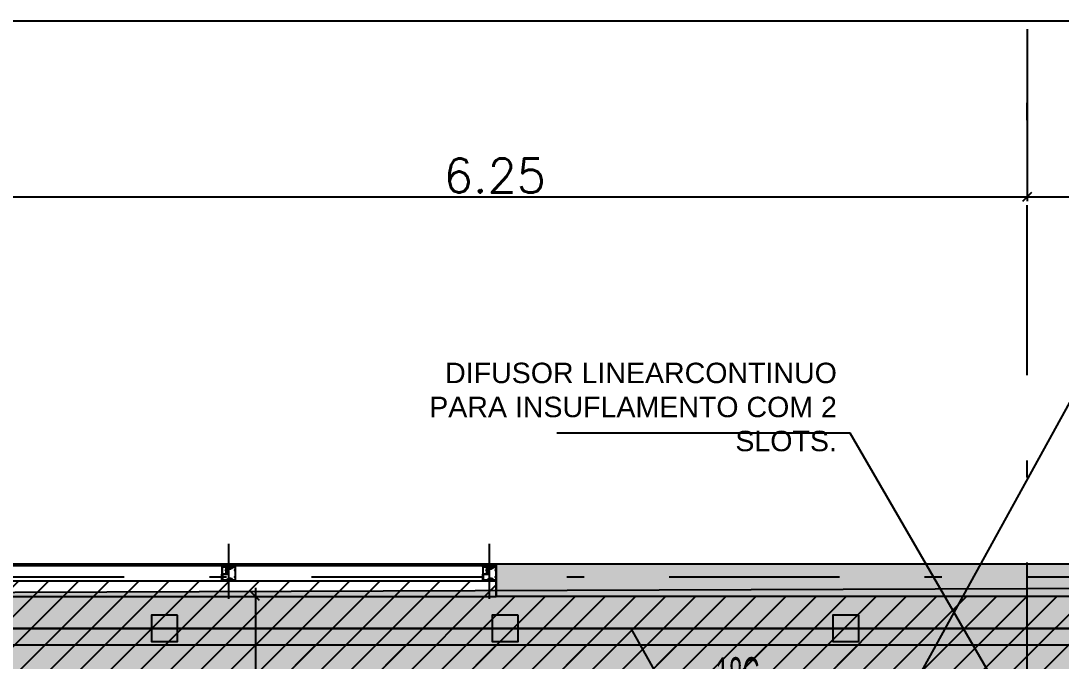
# Model space of a CAD drawing. Header units: millimetres. Extents: x 182 to 575, y -105 to 95.
# Drawn here: x 319.13 to 325.24, y 8.05 to 11.81 of the extents above; entities that cross this region are included whole.
import ezdxf
from ezdxf import colors
from ezdxf.entities.mleader import LeaderData, LeaderLine
from ezdxf.math import Vec2, Vec3

# ---------------------------------------------------------------- set-up
doc = ezdxf.new("R2010")
doc.units = ezdxf.units.MM
doc.header["$MEASUREMENT"] = 0
doc.linetypes.add('DASHDOT', pattern=[1, 0.5, -0.25, 0, -0.25])
doc.linetypes.add('XR_BL2_AND_MON-REV15$0$DASHDOT', pattern=[1, 0.5, -0.25, 0, -0.25])
for name, color, linetype in [('ar condicionado', 160, 'Continuous'), ('auxiliar eletrica', 1, 'Continuous'), ('base', 253, 'Continuous'), ('construir', 10, 'Continuous'), ('Cota Nivel', 1, 'Continuous'), ('EIXOS', 31, 'DASHDOT'), ('FORRO', 253, 'Continuous'), ('LUMINOTECNICA', 170, 'Continuous'), ('XR_BL2_AND_MON-REV15$0$EIXOS_PERFIL', 181, 'XR_BL2_AND_MON-REV15$0$DASHDOT')]:
    doc.layers.add(name, color=color, linetype=linetype)
doc.layers.add('eletroduto eletrica', color=152, linetype='EL', lineweight=30)
doc.layers.add('TEXTO ELETRICA', color=2, linetype='Continuous', lineweight=20)
doc.styles.add('ARIAL', font='arial.ttf')
doc.styles.add('SIMPLEX', font='simplex', dxfattribs={"height": 0.2})
doc.styles.get("Standard").update_dxf_attribs({"font": 'romans.shx'})
doc.styles.add('TECNO', font='technic_.ttf', dxfattribs={"width": 0.7})
doc.linetypes.add('EL', pattern='A,0.5,-0.2,["EL",Standard,S=0.1,R=0,X=-0.08,Y=-0.05],-0.175', length=0.875)
doc.dimstyles.new('SA-25', dxfattribs={"dimtxt": 0.05, "dimasz": 0.05, "dimexe": 0.025, "dimexo": 0.05, "dimgap": 0.025, "dimtad": 1, "dimzin": 4, "dimdsep": 46, "dimtxsty": 'SIMPLEX', "dimblk": 'OBLIQUE', "dimcen": 0.025, "dimdle": 0.05, "dimclrt": 2, "dimaunit": 1, "dimadec": 3, "dimazin": 0, "dimtfac": 1, "dimtofl": 0, "dimtmove": 0, "dimatfit": 3, "dimldrblk": 'OPEN30', "dimfxl": 1, "dimtolj": 1, "dimtzin": 0, "dimarcsym": 0})

# ---------------------------------------------------------------- blocks, each defined once
blk = doc.blocks.new('XR_BL2_AND_MON-REV15$0$PERFIL_UNIT_ALCOA')
at = {"color": 1}
for p, q in [((-32.9, 82.7), (-31.8, 82.7)), ((-32.9, 75.7), (-32.9, 82.7)), ((-31.8, 75.7), (-32.9, 75.7)), ((-31.6, 79.7), (-31.6, 78.8)), ((-30.9, 79.7), (-31.6, 79.7)), ((-31.6, 78.8), (-30.9, 78.8)), ((-30.9, 81.8), (-30.9, 79.7)), ((-30.9, 78.8), (-30.9, 76.6)), ((-6.8, 94.7), (-9.4, 94.7)), ((-6.8, 94.7), (-9.4, 94.7)), ((-9.2, 91.6), (-5.5, 91.9)), ((-8, 95.9), (-7, 96.9)), ((-8, 96.3), (-7.5, 96.9)), ((-8, 96.7), (-7.9, 96.9)), ((-8, 95.9), (-7, 96.9)), ((-8, 96.3), (-7.5, 96.9)), ((-8, 96.7), (-7.9, 96.9)), ((-6.9, 95.7), (-8, 96.8)), ((-6.9, 95.7), (-8, 96.8)), ((-7.3, 95.7), (-8, 96.4)), ((-7.3, 95.7), (-8, 96.4)), ((-7.7, 95.7), (-8, 95.9)), ((-7.7, 95.7), (-8, 95.9)), ((-7.8, 95.7), (-6.6, 96.9)), ((-7.8, 95.7), (-6.6, 96.9)), ((-5.5, 94.7), (-7.7, 96.9)), ((-5.5, 94.7), (-7.7, 96.9)), ((-7.4, 95.7), (-6.2, 96.9)), ((-7.4, 95.7), (-6.2, 96.9)), ((-5.1, 94.7), (-7.2, 96.9)), ((-5.1, 94.7), (-7.2, 96.9)), ((-7, 95.7), (-5.8, 96.9)), ((-7, 95.7), (-5.8, 96.9)), ((-4.7, 94.7), (-6.8, 96.9)), ((-6.8, 95), (-4.9, 96.9)), ((-6.8, 95.4), (-5.3, 96.9)), ((-4.7, 94.7), (-6.8, 96.9)), ((-6.8, 95), (-4.9, 96.9)), ((-6.8, 95.4), (-5.3, 96.9)), ((-6.8, 94.7), (-6.8, 95.7)), ((-6.8, 94.7), (-6.8, 95.7)), ((-6, 94.7), (-6.8, 95.6)), ((-6, 94.7), (-6.8, 95.6)), ((-6.4, 94.7), (-6.8, 95.1)), ((-6.4, 94.7), (-6.8, 95.1)), ((-3.9, 94.7), (-6.8, 94.7)), ((-3.9, 94.7), (-6.8, 94.7)), ((-6.6, 94.7), (-4.5, 96.9)), ((-6.6, 94.7), (-4.5, 96.9)), ((-4.3, 94.7), (-6.4, 96.9)), ((-4.3, 94.7), (-6.4, 96.9)), ((-6.2, 94.7), (-4.1, 96.9)), ((-6.2, 94.7), (-4.1, 96.9)), ((-3.9, 94.8), (-6, 96.9)), ((-3.9, 94.8), (-6, 96.9)), ((-5.8, 94.7), (-3.6, 96.9)), ((-5.8, 94.7), (-3.6, 96.9)), ((-3.9, 95.3), (-5.6, 96.9)), ((-3.9, 95.3), (-5.6, 96.9)), ((-5.5, 91.9), (-1.4, 91.9)), ((-5.3, 94.7), (-3.2, 96.9)), ((-5.3, 94.7), (-3.2, 96.9)), ((-3.9, 95.7), (-5.1, 96.9)), ((-3.9, 95.7), (-5.1, 96.9)), ((-4.9, 94.7), (-2.8, 96.9)), ((-4.9, 94.7), (-2.8, 96.9)), ((-3.5, 95.7), (-4.7, 96.9)), ((-3.5, 95.7), (-4.7, 96.9)), ((-4.5, 94.7), (-3.9, 95.3)), ((-4.5, 94.7), (-3.9, 95.3)), ((-3.1, 95.7), (-4.3, 96.9)), ((-3.1, 95.7), (-4.3, 96.9)), ((-4.1, 94.7), (-3.9, 94.9)), ((-4.1, 94.7), (-3.9, 94.9)), ((-2.8, 95.8), (-3.9, 96.9)), ((-2.8, 95.8), (-3.9, 96.9)), ((-3.9, 95.7), (-3.9, 94.7)), ((-3.9, 95.7), (-3.9, 94.7)), ((-1.7, 94.7), (-3.9, 94.7)), ((-1.7, 94.7), (-3.9, 94.7)), ((-3.6, 95.7), (-2.8, 96.5)), ((-3.6, 95.7), (-2.8, 96.5)), ((-2.8, 96.2), (-3.4, 96.9)), ((-2.8, 96.2), (-3.4, 96.9)), ((-3.2, 95.7), (-2.8, 96)), ((-3.2, 95.7), (-2.8, 96)), ((-2.8, 96.6), (-3, 96.9)), ((-2.8, 96.6), (-3, 96.9)), ((38.8, 81.8), (38.8, 79.7)), ((38.8, 79.7), (39.5, 79.7)), ((38.8, 78.8), (38.8, 76.6)), ((39.5, 78.8), (38.8, 78.8)), ((39.5, 79.7), (39.5, 78.8)), ((40.8, 82.7), (39.7, 82.7)), ((39.7, 75.7), (40.8, 75.7)), ((40.8, 75.7), (40.8, 82.7)), ((-33.6, 19), (-33.6, 13.4)), ((-33.6, 13.4), (-15.2, 13.4)), ((-32.9, 42.7), (-31.8, 42.7)), ((-32.9, 35.7), (-32.9, 42.7)), ((-31.8, 35.7), (-32.9, 35.7)), ((-31.6, 39.6), (-31.6, 38.8)), ((-30.9, 39.6), (-31.6, 39.6)), ((-31.6, 38.8), (-30.9, 38.8)), ((-30.9, 41.8), (-30.9, 39.6)), ((-30.9, 38.8), (-30.9, 36.6)), ((-15.2, 19.2), (-21.3, 19.2)), ((-15.2, 19.2), (-21.3, 19.2)), ((-21.3, 13.4), (-15.2, 13.4)), ((-18.6, 19.2), (-12.9, 19.2)), ((-15.2, 19.2), (-15.2, 13.4)), ((-6.8, 23.7), (-9.4, 23.7)), ((-6.8, 23.7), (-9.4, 23.7)), ((-9.2, 26.8), (-5.5, 26.5)), ((-6.9, 22.8), (-8, 21.7)), ((-7.3, 22.8), (-8, 22.1)), ((-7.7, 22.8), (-8, 22.5)), ((-6.9, 22.8), (-8, 21.7)), ((-7.3, 22.8), (-8, 22.1)), ((-7.7, 22.8), (-8, 22.5)), ((-8, 22.6), (-7, 21.6)), ((-8, 22.6), (-7, 21.6)), ((-8, 22.1), (-7.5, 21.6)), ((-8, 22.1), (-7.5, 21.6)), ((-8, 21.7), (-7.9, 21.6)), ((-8, 21.7), (-7.9, 21.6)), ((-7.8, 22.8), (-6.6, 21.6)), ((-7.8, 22.8), (-6.6, 21.6)), ((-5.5, 23.7), (-7.7, 21.6)), ((-5.5, 23.7), (-7.7, 21.6)), ((-7.4, 22.8), (-6.2, 21.6)), ((-7.4, 22.8), (-6.2, 21.6)), ((-5.1, 23.7), (-7.2, 21.6)), ((-5.1, 23.7), (-7.2, 21.6)), ((-7, 22.8), (-5.8, 21.6)), ((-7, 22.8), (-5.8, 21.6)), ((-3.9, 23.7), (-6.8, 23.7)), ((-6.8, 23.7), (-6.8, 22.8)), ((-3.9, 23.7), (-6.8, 23.7)), ((-6.8, 23.7), (-6.8, 22.8)), ((-4.7, 23.7), (-6.8, 21.6)), ((-6, 23.7), (-6.8, 22.9)), ((-6.4, 23.7), (-6.8, 23.3)), ((-4.7, 23.7), (-6.8, 21.6)), ((-6, 23.7), (-6.8, 22.9)), ((-6.4, 23.7), (-6.8, 23.3)), ((-6.8, 23.5), (-4.9, 21.6)), ((-6.8, 23.5), (-4.9, 21.6)), ((-6.8, 23), (-5.3, 21.6)), ((-6.8, 23), (-5.3, 21.6)), ((-6.6, 23.7), (-4.5, 21.6)), ((-6.6, 23.7), (-4.5, 21.6)), ((-4.3, 23.7), (-6.4, 21.6)), ((-4.3, 23.7), (-6.4, 21.6)), ((-6.2, 23.7), (-4.1, 21.6)), ((-6.2, 23.7), (-4.1, 21.6)), ((-3.9, 23.6), (-6, 21.6)), ((-3.9, 23.6), (-6, 21.6)), ((-5.8, 23.7), (-3.6, 21.6)), ((-5.8, 23.7), (-3.6, 21.6)), ((-3.9, 23.2), (-5.6, 21.6)), ((-3.9, 23.2), (-5.6, 21.6)), ((-5.5, 26.5), (-1.4, 26.6)), ((-5.3, 23.7), (-3.2, 21.6)), ((-5.3, 23.7), (-3.2, 21.6)), ((-3.9, 22.8), (-5.1, 21.6)), ((-3.9, 22.8), (-5.1, 21.6)), ((-4.9, 23.7), (-2.8, 21.6)), ((-4.9, 23.7), (-2.8, 21.6)), ((-3.5, 22.8), (-4.7, 21.6)), ((-3.5, 22.8), (-4.7, 21.6)), ((-4.5, 23.7), (-3.9, 23.2)), ((-4.5, 23.7), (-3.9, 23.2)), ((-3.1, 22.8), (-4.3, 21.6)), ((-3.1, 22.8), (-4.3, 21.6)), ((-4.1, 23.7), (-3.9, 23.6)), ((-4.1, 23.7), (-3.9, 23.6)), ((-3.9, 22.8), (-3.9, 23.7)), ((-3.9, 22.8), (-3.9, 23.7)), ((-1.7, 23.7), (-3.9, 23.7)), ((-1.7, 23.7), (-3.9, 23.7)), ((-2.8, 22.7), (-3.9, 21.6)), ((-2.8, 22.7), (-3.9, 21.6)), ((-3.6, 22.8), (-2.8, 22)), ((-3.6, 22.8), (-2.8, 22)), ((-0.4, 19.2), (-3.5, 4.3)), ((-3.5, 13.3), (-3.5, 3.3)), ((-3.5, 8.3), (-3.5, 4.3)), ((-2.8, 22.3), (-3.4, 21.6)), ((-2.8, 22.3), (-3.4, 21.6)), ((-3.2, 22.8), (-2.8, 22.4)), ((-3.2, 22.8), (-2.8, 22.4)), ((-2.8, 21.8), (-3, 21.6)), ((-2.8, 21.8), (-3, 21.6)), ((10, 19.2), (-0.4, 19.2)), ((9.2, 26.6), (9.1, 25.9)), ((9.1, 25.9), (9.1, 25.9)), ((9.2, 26.6), (9.2, 26.6)), ((18, 26.9), (9.5, 26.9)), ((9.5, 26.9), (9.5, 26.9)), ((9.5, 25.1), (9.5, 25.1)), ((9.5, 25.1), (9.5, 24.2)), ((9.5, 24.2), (9.5, 24.2)), ((9.6, 19.2), (12.8, 4.3)), ((16.6, 24.9), (9.8, 25.4)), ((9.8, 25.4), (9.8, 25.4)), ((9.8, 23.9), (9.8, 23.9)), ((9.8, 23.9), (11.8, 23.9)), ((10.1, 25.9), (10.1, 25.9)), ((10.1, 25.9), (16.7, 25.4)), ((11.5, 22.5), (11.5, 22.5)), ((11.5, 22.5), (12, 21.4)), ((12.1, 22.7), (11.7, 22.7)), ((11.7, 22.7), (11.7, 22.7)), ((11.8, 39.3), (26.5, 39.3)), ((12, 21.4), (12, 21.4)), ((12.1, 23.6), (12.1, 22.7)), ((12.1, 22.7), (12.1, 22.7)), ((12.2, 21.2), (12.2, 21.2)), ((12.2, 21.2), (15.1, 21.2)), ((12.7, 41.8), (12.7, 41.8)), ((12.7, 41.8), (12.7, 39.8)), ((12.7, 39.8), (13.5, 39.8)), ((13.5, 38.9), (12.7, 38.9)), ((12.7, 38.9), (12.7, 36.9)), ((12.7, 36.9), (12.7, 36.9)), ((12.8, 13.3), (12.8, 3.3)), ((12.8, 8.3), (12.8, 4.3)), ((14.6, 42.6), (13.5, 42.6)), ((13.5, 42.6), (13.5, 42.6)), ((13.5, 39.8), (13.5, 38.9)), ((13.5, 36.1), (13.5, 36.1)), ((13.5, 36.1), (14.6, 36.1)), ((14.6, 36.1), (14.6, 42.6)), ((14.6, 40.3), (15.2, 40.3)), ((14.6, 38.4), (15, 38.4)), ((15, 38.4), (15.2, 40.9)), ((15, 38.4), (15.5, 37.8)), ((15.1, 21.2), (15.1, 21.2)), ((15.2, 40.9), (15.8, 40.3)), ((15.2, 22.7), (15.2, 23.6)), ((15.6, 22.7), (15.2, 22.7)), ((15.2, 22.7), (15.2, 22.7)), ((15.3, 21.4), (15.8, 22.5)), ((15.3, 21.4), (15.3, 21.4)), ((15.5, 37.8), (15.8, 40.3)), ((15.5, 23.9), (18, 23.9)), ((15.6, 38.4), (16.2, 38.4)), ((15.6, 22.7), (15.6, 22.7)), ((15.8, 40.3), (16.3, 40.3)), ((15.8, 22.5), (15.8, 22.5)), ((16.2, 38.4), (16.4, 40.9)), ((16.2, 38.4), (16.7, 37.8)), ((16.4, 40.9), (16.9, 40.3)), ((16.6, 24.9), (16.6, 24.9)), ((16.7, 37.8), (16.9, 40.3)), ((16.7, 38.4), (17.3, 38.4)), ((16.7, 25.4), (16.7, 25.4)), ((16.8, 25.2), (16.8, 25.2)), ((16.8, 25.2), (16.8, 25.1)), ((16.8, 25.1), (16.8, 25.1)), ((16.9, 40.3), (17.5, 40.3)), ((17.3, 38.4), (17.5, 40.9)), ((17.3, 38.4), (17.8, 37.8)), ((17.5, 40.9), (18, 40.3)), ((17.8, 37.8), (18, 40.3)), ((17.9, 38.4), (18.4, 38.4)), ((18, 40.3), (18.6, 40.3)), ((18, 26.9), (18, 26.9)), ((18, 23.9), (18, 23.9)), ((18.3, 24.2), (18.3, 26.6)), ((18.3, 26.6), (18.3, 26.6)), ((18.3, 24.2), (18.3, 24.2)), ((18.4, 38.4), (18.7, 40.9)), ((18.4, 38.4), (18.9, 37.8)), ((18.7, 40.9), (19.2, 40.3)), ((18.9, 37.8), (19.2, 40.3)), ((19, 38.4), (19.1, 38.4)), ((19, 38.4), (19.4, 38.4)), ((19.2, 40.3), (19.2, 40.3)), ((19.2, 40.3), (19.6, 40.3)), ((19.4, 38.4), (19.6, 40.9)), ((19.4, 38.4), (19.9, 37.8)), ((19.6, 40.9), (20.2, 40.3)), ((19.9, 37.8), (20.2, 40.3)), ((20, 38.4), (20.6, 38.4)), ((20.2, 40.3), (20.7, 40.3)), ((20.6, 38.4), (20.8, 40.9)), ((20.6, 38.4), (21.1, 37.8)), ((20.8, 40.9), (21.3, 40.3)), ((21.1, 37.8), (21.3, 40.3)), ((21.1, 38.4), (21.7, 38.4)), ((21.3, 40.3), (21.9, 40.3)), ((21.7, 38.4), (21.9, 40.9)), ((21.7, 38.4), (22.2, 37.8)), ((21.9, 40.9), (22.4, 40.3)), ((22.2, 37.8), (22.4, 40.3)), ((22.3, 38.4), (22.8, 38.4)), ((22.4, 40.3), (23, 40.3)), ((22.8, 38.4), (23.1, 40.9)), ((22.8, 38.4), (23.4, 37.8)), ((23.1, 40.9), (23.6, 40.3)), ((23.4, 37.8), (23.6, 40.3)), ((23.4, 38.4), (23.5, 38.4)), ((23.6, 40.3), (23.6, 40.3)), ((24, 38.8), (24.1, 39.9)), ((24.4, 19.2), (24.4, 13.4)), ((30.6, 13.4), (24.4, 13.4)), ((42.9, 13.4), (24.4, 13.4)), ((26.2, 19.2), (32.3, 19.2)), ((26.2, 19.2), (44.6, 19.2)), ((42.9, 19), (42.9, 13.4))]:
    blk.add_line(p, q, dxfattribs=at)
for points in [[(-33.3, 19.2), (-0.4, 19.2), (-0.4, 19.2), (-0.4, 23.8), (-0.4, 23.8), (-3.4, 23.8, 1), (-3.4, 22.8), (-2.6, 22.8), (-2.6, 21.5), (-8.2, 21.5), (-8.2, 22.8), (-7.4, 22.8, 1), (-7.4, 23.8), (-10.4, 23.8), (-10.4, 22.9, -0.414214), (-12.4, 20.9), (-31.7, 20.9, -0.414214), (-33.7, 22.9), (-33.7, 95.5, -0.414214), (-31.7, 97.5), (-10.4, 97.5), (-10.4, 97.5), (-10.4, 95.4), (-10.4, 95.4, 0.419197), (-9.6, 94.6), (-7.4, 94.6, 1.022616), (-7.4, 95.6), (-8.2, 95.6), (-8.2, 96.9), (-2.6, 96.9), (-2.6, 95.6), (-3.4, 95.6, 1), (-3.4, 94.6), (-0.4, 94.6), (-0.4, 94.6), (-0.4, 99.2), (-35.4, 99.2), (-35.4, 99.2), (-35.4, 17.6, 0.414214), (-35, 17.2), (-34.1, 17.2, 0.414214), (-33.7, 17.6), (-33.7, 18.8, -0.414214), (-33.3, 19.2)], [(39.9, 96.5), (13.8, 96.5, 0.414214), (11.8, 94.5), (11.8, 91.1, -0.414214), (10.1, 89.4), (-3.5, 89.4), (-3.5, 86.4), (-5.3, 86.4), (-5.3, 89.4), (-13.1, 88.7, -1.000008), (-13.3, 90.9), (-5.4, 91.6), (-5.4, 91.6), (9.6, 91.6), (9.6, 98.8, -0.414214), (10, 99.2), (44.2, 99.2, -0.414214), (44.6, 98.8), (44.6, 62.6, -0.406616), (44.2, 62.2), (17.9, 62.2, 0.414214), (17.5, 61.8), (17.5, 27.3, -0.414214), (17.1, 26.9), (-5.4, 26.9), (-13, 27.5, -1.000008), (-12.8, 30.3), (-5.3, 29.7), (-5.3, 32.7), (-3.5, 32.7), (-3.5, 29.7), (12.8, 29.7, 0.414214), (14.8, 31.7), (14.8, 64.5, -0.414214), (15.2, 64.9), (39.9, 64.9, 0.414214), (41.9, 66.9), (41.9, 94.5, 0.414214), (39.9, 96.5)], [(18.6, 55.6), (18.6, 30.3), (18.2, 30.3, 1), (18.2, 28.8), (18.6, 28.8), (18.6, 23.8), (15.7, 23.8, 0.414173), (15.3, 23.4), (15.3, 22.8), (16.1, 22.8, -0.585709), (16.4, 22.2), (15.7, 21, -0.26127), (15.3, 20.8), (11.9, 20.8, -0.253886), (11.6, 21), (10.8, 22.2, -0.595041), (11.1, 22.8), (11.9, 22.8), (11.9, 23.4, 0.414173), (11.5, 23.8), (10, 23.8, 0.414214), (9.6, 23.4), (9.6, 19.6, 0.414214), (10, 19.2), (44.2, 19.2, 0.414214), (44.6, 19.6), (44.6, 61.7, 0.414214), (44.2, 62.1), (19, 62.1, 0.414214), (18.6, 61.7), (18.6, 57.1), (18.2, 57.1, 1), (18.2, 55.6), (18.6, 55.6)], [(12.7, 22), (12.7, 23.7), (12.7, 23.7, -0.414214), (12.9, 23.9), (12.9, 23.9), (14.4, 23.9), (14.4, 23.9, -0.414214), (14.6, 23.7), (14.6, 23.7), (14.6, 22), (14.6, 22, -0.414214), (14.4, 21.9), (14.4, 21.9), (12.9, 21.9), (12.9, 21.9, -0.414214), (12.7, 22)], [(19.7, 22.3), (18.5, 22.3, 0.414214), (18.1, 21.9), (18.1, 21.1, 0.414214), (18.5, 20.7), (43.1, 20.7), (43.1, 60.6), (20.1, 60.6), (20.1, 22.7, -0.414214), (19.7, 22.3)]]:
    blk.add_lwpolyline(points, format="xyb", dxfattribs=at)
for points in [[(-6.8, 95.7), (-8, 95.7), (-8, 96.9), (-2.8, 96.9), (-2.8, 95.7), (-3.9, 95.7)], [(-6.8, 95.7), (-8, 95.7), (-8, 96.9), (-2.8, 96.9), (-2.8, 95.7), (-3.9, 95.7)], [(-6.8, 22.8), (-8, 22.8), (-8, 21.6), (-2.8, 21.6), (-2.8, 22.8), (-3.9, 22.8)], [(-6.8, 22.8), (-8, 22.8), (-8, 21.6), (-2.8, 21.6), (-2.8, 22.8), (-3.9, 22.8)]]:
    blk.add_lwpolyline(points, dxfattribs=at)
for centre, radius, start, end in [((-31.8, 81.8), 0.869, 0, 90), ((-31.8, 76.6), 0.869, 270, 0), ((-9.2, 93.2), 1.57, 97.37761, 269.71703), ((-1.6, 93.3), 1.44, 277.41154, 92.3804), ((39.7, 81.8), 0.869, 90, 180), ((39.7, 76.6), 0.869, 180, 270), ((-31.8, 41.8), 0.869, 0, 90), ((-31.8, 36.6), 0.869, 270, 0), ((-9.2, 25.3), 1.57, 90.28297, 262.62239), ((-1.6, 25.1), 1.44, 267.6196, 82.58846), ((9.6, 25.9), 0.5, 173.08024, 359.99995), ((9.5, 26.6), 0.3, 90.00022, 173.07636), ((9.8, 25.1), 0.3, 86.92056, 179.9979), ((9.8, 24.2), 0.3, 180, 270), ((11.7, 22.5), 0.184, 90, 194.99982), ((11.8, 23.6), 0.3, 360, 90), ((12.2, 21.4), 0.184, 202.01916, 270), ((15.1, 21.4), 0.184, 270, 337.9776), ((15.5, 23.6), 0.3, 90, 180), ((15.6, 22.5), 0.184, 344.99746, 90), ((16.6, 25.1), 0.2, 266.92251, 0), ((16.6, 25.2), 0.2, 0, 86.45616), ((18, 26.6), 0.3, 0, 90), ((18, 24.2), 0.3, 270, 0)]:
    blk.add_arc(centre, radius, start, end, dxfattribs=at)
at = {"color": 1, "extrusion": (0, 0, -1)}
for centre, major_axis in [((13.5, 41.8), (0.573, -0.573)), ((13.5, 36.9), (0.573, 0.573))]:
    blk.add_ellipse(centre, major_axis=major_axis, ratio=1, start_param=2.356194, end_param=3.926991, dxfattribs=at)
at = {"color": 1}
for points, knots in [([(25, 39.3), (24.9, 39.3), (24.8, 39.3), (24.8, 39.3), (24.7, 39.3), (24.7, 39.2), (24.6, 39.2), (24.6, 39.1), (24.6, 39.1), (24.5, 39.1), (24.4, 39.1), (24.4, 39), (24.3, 39), (24.3, 39), (24.3, 39), (24.2, 38.9), (24.2, 38.9), (24.1, 38.9), (24.1, 38.9), (24, 38.8), (24, 38.8), (23.9, 38.8), (23.9, 38.7), (23.8, 38.7), (23.8, 38.7), (23.7, 38.6), (23.7, 38.6), (23.5, 38.5), (23.5, 38.4), (23.5, 38.4), (23.5, 38.4), (23.4, 38.2), (23.4, 38.2), (23.4, 38.2)], [0, 0, 0, 0, 0.051439, 0.072585, 0.094945, 0.148925, 0.177318, 0.208117, 0.229263, 0.263962, 0.286322, 0.316684, 0.341831, 0.370224, 0.385176, 0.410323, 0.432683, 0.466448, 0.484229, 0.519793, 0.54494, 0.583668, 0.608815, 0.635405, 0.653187, 0.684808, 0.766724, 0.798345, 0.829966, 0.855113, 0.870066, 0.927124, 1, 1, 1, 1]), ([(25, 39.3), (24.9, 39.4), (24.7, 39.6), (24.7, 39.6), (24.6, 39.6), (24.6, 39.7), (24.5, 39.7), (24.5, 39.7), (24.4, 39.8), (24.4, 39.8), (24.3, 39.9), (24.3, 39.9), (24.2, 39.9), (24.1, 40), (24, 40), (24, 40), (23.9, 40), (23.8, 40), (23.7, 40.1), (23.7, 40.2), (23.7, 40.3), (23.6, 40.3), (23.6, 40.3), (23.5, 40.4), (23.5, 40.4)], [0, 0, 0, 0, 0.07678, 0.102261, 0.156401, 0.18506, 0.227914, 0.244954, 0.311716, 0.342019, 0.377118, 0.407421, 0.432902, 0.525013, 0.566753, 0.587018, 0.625497, 0.657854, 0.688156, 0.805193, 0.825457, 0.896684, 0.922166, 1, 1, 1, 1])]:
    blk.add_open_spline(points, degree=3, knots=knots, dxfattribs=at)
at = {"layer": 'XR_BL2_AND_MON-REV15$0$EIXOS_PERFIL', "linetype": 'ByBlock', "ltscale": 0.1}
blk.add_line((4.6, 206.7), (4.6, -114.6), dxfattribs=at)
blk = doc.blocks.new('XR_BL2_AND_MON-REV15$0$A$C10B331E6')
at = {"layer": 'base'}
for p, q in [((-0.1499, 0), (-0.1499, -9.3133, 2.33)), ((-0.06, 0, 197.496), (-0.06, -9.3133, 199.826)), ((-0.0499, 0, 179.8525), (-0.0499, -9.3133, 199.826))]:
    blk.add_line(p, q, dxfattribs=at)
at = {"layer": 'base', "linetype": 'ByBlock', "ltscale": 0.1, "xscale": -0.001000000000203727, "yscale": 0.001000000000203727, "zscale": 0.0009999999999763531, "rotation": 90}
for p in [(-0.0466, -0.0354, 197.496), (-0.0466, -1.5662)]:
    blk.add_blockref('XR_BL2_AND_MON-REV15$0$PERFIL_UNIT_ALCOA', p, dxfattribs=at)
blk = doc.blocks.new('_Oblique')
at = {"color": 0, "linetype": 'ByBlock', "lineweight": -2}
blk.add_line((-0.5, -0.5), (0.5, 0.5), dxfattribs=at)
blk = doc.blocks.new('*D63')
at = {"layer": 'Defpoints', "color": 0, "transparency": 16777216}
for p in [(317.2669, 8.4316, 195.166), (319.2151, 5.9082), (320.5094, 5.9082)]:
    blk.add_point(p, dxfattribs=at)
at = {"layer": 'FORRO', "color": 0, "lineweight": -2, "transparency": 16777216}
for p, q in [((317.3169, 8.4316), (320.5344, 8.4316)), ((320.5094, 8.4816), (320.5094, 5.8582)), ((319.2651, 5.9082), (320.5344, 5.9082))]:
    blk.add_line(p, q, dxfattribs=at)
at = {"layer": 'FORRO', "color": 0, "lineweight": -2, "transparency": 16777216, "xscale": 0.05, "yscale": 0.05, "zscale": 0.05}
for p, rotation in [((320.5094, 8.4316), 90), ((320.5094, 5.9082), 270)]:
    blk.add_blockref('_Oblique', p, dxfattribs=dict(at, rotation=rotation))
at = {"layer": 'FORRO', "color": 2, "transparency": 16777216, "insert": (320.3844, 7.1699), "char_height": 0.2, "attachment_point": 5, "rotation": 90, "style": 'SIMPLEX'}
blk.add_mtext('\\A1;2.52', dxfattribs=at)
blk = doc.blocks.new('_Open30')
at = {"color": 0, "linetype": 'ByBlock', "lineweight": -2}
for p, q in [((-1, 0.27), (0, 0)), ((0, 0), (-1, -0.27)), ((0, 0), (-1, 0))]:
    blk.add_line(p, q, dxfattribs=at)
blk = doc.blocks.new('STH8960PTO')
at = {"layer": 'LUMINOTECNICA', "ltscale": 0.8}
h = blk.add_hatch(color=31, dxfattribs=at)
h.dxf.hatch_style = 1
h.paths.add_polyline_path([(-0.0768, 0.0768), (0.0768, 0.0768), (0.0768, -0.0768), (-0.0768, -0.0768)])
blk.add_lwpolyline([(-0.0768, 0.0768), (0.0768, 0.0768), (0.0768, -0.0768), (-0.0768, -0.0768)], close=True, dxfattribs=at)
blk = doc.blocks.new('*D82')
at = {"layer": 'Cota Nivel', "color": 0, "lineweight": -2, "transparency": 16777216}
for p, q in [((318.7908, 11.7633), (318.7908, 10.7537)), ((325.0408, 11.7633), (325.0408, 10.7537)), ((318.7408, 10.7787), (325.0908, 10.7787))]:
    blk.add_line(p, q, dxfattribs=at)
at = {"layer": 'Defpoints', "color": 0, "transparency": 16777216}
for p in [(318.7908, 11.8133), (325.0408, 11.8133), (325.0408, 10.7787)]:
    blk.add_point(p, dxfattribs=at)
at = {"layer": 'Cota Nivel', "color": 0, "lineweight": -2, "transparency": 16777216, "xscale": 0.05, "yscale": 0.05, "zscale": 0.05, "rotation": 180}
blk.add_blockref('_Oblique', (318.7908, 10.7787), dxfattribs=at)
at = {"layer": 'Cota Nivel', "color": 0, "lineweight": -2, "transparency": 16777216, "xscale": 0.05, "yscale": 0.05, "zscale": 0.05}
blk.add_blockref('_Oblique', (325.0408, 10.7787), dxfattribs=at)
at = {"layer": 'Cota Nivel', "color": 2, "transparency": 16777216, "insert": (321.9158, 10.9037), "char_height": 0.2, "attachment_point": 5, "style": 'SIMPLEX'}
blk.add_mtext('\\A1;6.25', dxfattribs=at)
blk = doc.blocks.new('*D83')
at = {"layer": 'Cota Nivel', "color": 0, "lineweight": -2, "transparency": 16777216}
for p, q in [((325.0408, 11.7633), (325.0408, 10.7537)), ((331.2897, 11.7633), (331.2897, 10.7537)), ((324.9908, 10.7787), (331.3397, 10.7787))]:
    blk.add_line(p, q, dxfattribs=at)
at = {"layer": 'Defpoints', "color": 0, "transparency": 16777216}
for p in [(325.0408, 11.8133), (331.2897, 11.8133), (331.2897, 10.7787)]:
    blk.add_point(p, dxfattribs=at)
at = {"layer": 'Cota Nivel', "color": 0, "lineweight": -2, "transparency": 16777216, "xscale": 0.05, "yscale": 0.05, "zscale": 0.05, "rotation": 180}
blk.add_blockref('_Oblique', (325.0408, 10.7787), dxfattribs=at)
at = {"layer": 'Cota Nivel', "color": 0, "lineweight": -2, "transparency": 16777216, "xscale": 0.05, "yscale": 0.05, "zscale": 0.05}
blk.add_blockref('_Oblique', (331.2897, 10.7787), dxfattribs=at)
at = {"layer": 'Cota Nivel', "color": 2, "transparency": 16777216, "insert": (328.1652, 10.9037), "char_height": 0.2, "attachment_point": 5, "style": 'SIMPLEX'}
blk.add_mtext('\\A1;6.25', dxfattribs=at)

msp = doc.modelspace()

# ---------------------------------------------------------------- hatches: boundary and pattern name
at = {"layer": 'ar condicionado'}
h = msp.add_hatch(dxfattribs=at)
h.set_pattern_fill('ANSI31', color=256)
h.paths.add_polyline_path([(324.7224, 8.1475), (311.9156, 8.1475), (311.9156, 7.6975), (325.0408, 7.6975), (325.0408, 7.5983)])
h.paths.add_polyline_path([(338.166, 8.1475), (325.0408, 8.1475), (325.0408, 7.6975), (338.166, 7.6975)])
h.paths.add_polyline_path([(335.7517, 7.5944), (336.3299, 7.5944), (336.3299, 7.48), (335.7517, 7.48)])
h.paths.add_polyline_path([(325.0408, 8.1475), (324.7224, 8.1475), (325.0408, 7.5983)], flags=17)
at = {"layer": 'base'}
msp.add_hatch(color=256, dxfattribs=at).paths.add_polyline_path([(328.1575, 8.4316), (328.1575, 8.6216), (321.9241, 8.6216), (321.9241, 8.4316), (324.9708, 8.4316), (325.1108, 8.4316)])
at = {"layer": 'construir'}
h = msp.add_hatch(dxfattribs=at)
h.set_pattern_fill('ANSI31', color=256)
edge = h.paths.add_edge_path()
edge.add_line((325.0408, 7.0141), (325.0408, 8.4316))
edge.add_line((325.0408, 8.4316), (321.9241, 8.4316))
edge.add_line((321.9241, 8.4316), (321.9241, 8.5216))
edge.add_line((321.9241, 8.5216), (312.6108, 8.5216))
edge.add_line((312.6108, 8.5216), (312.6108, 6.7009))
edge.add_line((312.6108, 6.7009), (312.9651, 6.3466))
edge.add_line((312.9651, 6.3466), (312.5358, 5.9174))
edge.add_line((312.5358, 5.9174), (312.1491, 6.2716))
edge.add_line((312.1491, 6.2716), (310.7128, 6.2729))
edge.add_line((310.7128, 6.2729), (310.7128, 2.3604))
edge.add_line((310.7128, 2.3604), (312.6358, 2.3612))
edge.add_line((312.6358, 2.3612), (312.6358, 2.923))
edge.add_arc((325.0259, -13.7934), 20.8076, 89.95894, 126.54546, ccw=False)
h = msp.add_hatch(dxfattribs=at)
h.set_pattern_fill('ANSI31', color=256)
edge = h.paths.add_edge_path()
edge.add_line((325.0408, 7.0141), (325.0408, 8.4316))
edge.add_line((325.0408, 8.4316), (328.1575, 8.4316))
edge.add_line((328.1575, 8.4316), (328.1575, 8.5216))
edge.add_line((328.1575, 8.5216), (337.4708, 8.5216))
edge.add_line((337.4708, 8.5216), (337.4708, 6.7009))
edge.add_line((337.4708, 6.7009), (337.1166, 6.3466))
edge.add_line((337.1166, 6.3466), (337.5458, 5.9174))
edge.add_line((337.5458, 5.9174), (337.9325, 6.2716))
edge.add_line((337.9325, 6.2716), (339.3689, 6.2729))
edge.add_line((339.3689, 6.2729), (339.3689, 2.3604))
edge.add_line((339.3689, 2.3604), (337.4458, 2.3612))
edge.add_line((337.4458, 2.3612), (337.4458, 2.9227))
edge.add_arc((325.0562, -13.7905), 20.8047, 53.45019, 90.04235)
at = {"layer": 'FORRO', "transparency": 33554602}
h = msp.add_hatch(color=256, dxfattribs=at)
h.dxf.hatch_style = 1
h.paths.add_polyline_path([(315.0651, 5.9082), (319.2151, 5.9082), (319.2151, -2.1584), (317.2461, -2.1584), (317.2753, -2.2034), (337.1666, -2.2034), (337.4408, -1.9291), (337.4408, 2.3516), (339.3689, 2.3837), (339.3689, 6.2766), (337.9375, 6.2766), (337.5408, 5.8799), (337.0812, 6.3537), (337.4708, 6.7433), (337.4708, 8.5216), (312.6108, 8.4316), (312.6358, 6.7183), (313.0004, 6.3537), (312.5479, 5.887), (312.1416, 6.2791), (310.6855, 6.2766), (310.6855, 2.3566), (312.6358, 2.3566), (312.6408, -1.9291), (312.9151, -2.2034), (317.2753, -2.2034), (317.2461, -2.1584), (315.0651, -2.1584)])
h.paths.add_polyline_path([(319.2151, 5.9082), (324.6166, 5.9082), (324.6166, -2.1584), (319.2151, -2.1584)], flags=17)
h.paths.add_polyline_path([(325.4651, 5.9082), (330.8666, 5.9082), (330.8666, -2.1584), (325.4651, -2.1584)], flags=16)
h.paths.add_polyline_path([(330.8666, 5.9082), (335.0166, 5.9082), (335.0166, -2.1584), (330.8666, -2.1584)], flags=16)

# ---------------------------------------------------------------- linework, layer by layer
at = {"layer": 'ar condicionado', "color": 7}
for p, q in [((324.0012, 9.3912), (322.2795, 9.3912)), ((325.0631, 7.5598), (324.0012, 9.3912))]:
    msp.add_line(p, q, dxfattribs=at)
at = {"layer": 'ar condicionado'}
for p, q in [((311.9156, 8.1475), (338.166, 8.1475)), ((325.0408, 7.6975), (325.0408, 8.1475))]:
    msp.add_line(p, q, dxfattribs=at)
at = {"layer": 'auxiliar eletrica'}
msp.add_line((322.7142, 8.2439, 97.583), (323.0207, 7.6981, 97.583), dxfattribs=at)
at = {"layer": 'base'}
for p, q in [((321.9241, 8.6216, 195.166), (321.9241, 8.4316, 195.166)), ((325.0408, 8.6216, 195.166), (321.9241, 8.6216, 195.166)), ((328.1575, 8.6216, 195.166), (325.0408, 8.6216, 195.166)), ((312.6108, 8.4316, 195.166), (321.923, 8.4316, 195.166)), ((324.9708, 8.4316, 195.166), (321.9241, 8.4316, 195.166)), ((328.1575, 8.4316, 195.166), (325.1108, 8.4316, 195.166))]:
    msp.add_line(p, q, dxfattribs=at)
msp.add_lwpolyline([(348.455, -4.9696), (301.9392, -4.9696), (301.9392, 11.8133), (348.455, 11.8133)], close=True, dxfattribs=at)
at = {"layer": 'construir'}
msp.add_lwpolyline([(337.4708, 8.5216), (328.1575, 8.5216), (328.1575, 8.4316), (325.1108, 8.4316), (324.9708, 8.4316), (321.9241, 8.4316), (321.9241, 8.5216), (312.6108, 8.5216), (312.6108, 6.7009), (312.9651, 6.3466), (312.5408, 5.9224), (312.1916, 6.2716), (310.6855, 6.2716)], dxfattribs=at)
at = {"layer": 'EIXOS', "linetype": 'DASHDOT', "ltscale": 2}
for p, q in [((325.0408, -4.9696), (325.0408, 11.8133)), ((301.9392, 8.5466), (348.455, 8.5466))]:
    msp.add_line(p, q, dxfattribs=at)
at = {"layer": 'eletroduto eletrica', "color": 92, "ltscale": 1.3, "elevation": 97.583}
msp.add_lwpolyline([(314.053, 8.2439), (336.1823, 8.2439, -0.82488), (337.4458, -0.4867, 0.823458)], format="xyb", dxfattribs=at)
at = {"layer": 'FORRO', "color": 2, "elevation": 195.166}
msp.add_lwpolyline([(310.6855, 6.2766), (310.6855, 2.3566), (312.6358, 2.3566), (312.6408, -1.9291), (312.9151, -2.2034), (337.1666, -2.2034), (337.4408, -1.9291), (337.4408, 2.3516), (339.3689, 2.3837), (339.3689, 6.2766), (337.9375, 6.2766), (337.5408, 5.8799), (337.0812, 6.3537), (337.4708, 6.7433), (337.4708, 8.5216), (312.6108, 8.4316), (312.6358, 6.7183), (313.0004, 6.3537), (312.5479, 5.887), (312.1416, 6.2791)], close=True, dxfattribs=at)

# ---------------------------------------------------------------- block references
at = {"layer": 'base', "xscale": -1, "rotation": 270}
msp.add_blockref('XR_BL2_AND_MON-REV15$0$A$C10B331E6', (321.9241, 8.6715, 175.1925), dxfattribs=at)
at = {"layer": 'LUMINOTECNICA', "xscale": -1}
for p in [(319.9762, 8.2439, 97.583), (321.9762, 8.2439, 97.583), (323.9762, 8.2439, 97.583)]:
    msp.add_blockref('STH8960PTO', p, dxfattribs=at)

# ---------------------------------------------------------------- texts
at = {"layer": 'ar condicionado', "color": 3, "ltscale": 0.8, "insert": (323.9239, 9.8046), "char_height": 0.12, "width": 2.666979, "attachment_point": 3, "style": 'ARIAL'}
msp.add_mtext('DIFUSOR LINEARCONTINUO PARA INSUFLAMENTO COM 2 SLOTS. ', dxfattribs=at)
at = {"layer": 'TEXTO ELETRICA', "color": 150, "ltscale": 1.8, "insert": (323.3411, 8.074, 97.583), "char_height": 0.203719, "attachment_point": 2, "style": 'TECNO'}
msp.add_mtext_dynamic_manual_height_columns('{\\W0.6;18C}', width=1.268215, gutter_width=1.181, heights=[0], dxfattribs=at)

# ---------------------------------------------------------------- dimensions: what is measured, and where the dimension line sits
at = {"layer": 'Cota Nivel'}
for base, p1, p2, picture, middle in [((325.0408, 10.7787), (318.7908, 11.8133), (325.0408, 11.8133), '*D82', (321.9158, 10.9037)), ((331.2897, 10.7787), (325.0408, 11.8133), (331.2897, 11.8133), '*D83', (328.1652, 10.9037))]:
    dim = msp.add_linear_dim(base=base, p1=p1, p2=p2, dimstyle='SA-25', override={"dimtmove": 1}, dxfattribs=at)
    dim.commit()
    dim.dimension.update_dxf_attribs({"geometry": picture, "text_midpoint": middle})
at = {"layer": 'FORRO'}
dim = msp.add_linear_dim(base=(320.5094, 5.9082), p1=(317.2669, 8.4316, 195.166), p2=(319.2151, 5.9082), angle=90, dimstyle='SA-25', dxfattribs=at)
dim.commit()
dim.dimension.update_dxf_attribs({"geometry": '*D63', "text_midpoint": (320.3844, 7.1699)})

# ---------------------------------------------------------------- leaders
at = {"layer": 'LUMINOTECNICA', "color": 2}
ml = msp.add_multileader_mtext('Standard', dxfattribs=at)
ml.set_content('FORRO GESSO ACARTONADO\\Ph= 2,70m', color=2)
ml.set_leader_properties()
ml.build(insert=Vec2(0, 0))
ml.multileader.update_dxf_attribs({"text_right_attachment_type": 6, "dogleg_length": 0.36, "arrow_head_size": 0.18})
ctx = ml.context
ctx.base_point, ctx.char_height, ctx.arrow_head_size, ctx.landing_gap_size, ctx.plane_origin = Vec3(325.8858, 9.9987), 0.18, 0.18, 0.09, Vec3(324.4173, 11.1072)
ctx.right_attachment = 6
notes = []
notes.append((ctx, [(0, (1, 1, 0), (325.5258, 9.9987), (1, 0), 0.36, [(0, [(324.3031, 7.773)], 0, [])])]))
ctx.mtext.insert, ctx.mtext.width, ctx.mtext.flow_direction = Vec3(325.9758, 10.1059), 3.771429, 5
for ctx, leaders in notes:
    for number, flags, end, landing, length, lines in leaders:
        leader = LeaderData()
        leader.index, (leader.has_last_leader_line, leader.has_dogleg_vector, leader.attachment_direction) = number, flags
        leader.last_leader_point, leader.dogleg_vector, leader.dogleg_length = Vec3(end), Vec3(landing), length
        for number, points, colour, breaks in lines:
            line = LeaderLine()
            line.index, line.vertices, line.color, line.breaks = number, Vec3.list(points), colors.encode_raw_color(colour), breaks
            leader.lines.append(line)
        ctx.leaders.append(leader)

doc.saveas('drawing.dxf')
